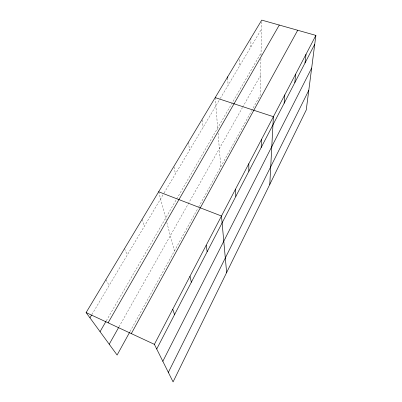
<?xml version="1.0" encoding="UTF-8"?>
<svg xmlns="http://www.w3.org/2000/svg" width="402" height="402" viewBox="0 0 402 402"><rect width="100%" height="100%" fill="white"/><g stroke="black" fill="none" stroke-linecap="round" stroke-linejoin="round"><path stroke-width="0.3" stroke-dasharray="2.01 1.51" d="M260.933 58.541L260.164 95.249L252.089 109.917M260.998 55.426L261.722 20.693M130.082 331.479L198 208.141M198.593 207.065L251.788 110.465M118.982 326.886L242.331 107.786M242.637 107.244L260.581 75.37M106.284 320.876L261.049 52.928M91.862 314.585L163.73 193.618M164.046 193.086L219.934 99.018M220.251 98.49L261.551 28.969M105.887 279.641L109.158 285.475M124.504 248.637L127.273 254.979M142.067 219.397L144.383 226.185M158.649 191.774L166.142 219.904M166.785 222.331L174.413 250.979M174.016 166.966L175.448 173.89M188.362 142.293L189.593 150.087M202.186 120.017L203.05 127.439M215.196 97.611L217.814 129.926M218.065 133.042L220.793 166.745M227.718 78.063L228.08 85.304M239.597 59.521L239.743 65.672M250.888 38.165L250.888 46.913"/><path stroke-width="0.6" d="M261.205 147.489L261.411 139.615M269.777 184.448L273.395 116.691L215.196 97.611M284.154 103.224L284.792 94.882M294.827 82.641L295.651 74.109M305.012 62.993L306.002 54.305M315.887 35.396L306.249 109.972L173.081 381.9L154.393 344.348L86.113 312.58L261.737 20.1L315.887 35.396L154.393 344.348M168.348 372.388L308.791 90.299M162.83 361.297L311.666 68.044M156.715 349.011L314.746 44.225M131.318 333.61L297.706 30.261M129.781 332.027L117.113 355.036L86.113 312.58M109.218 344.223L118.675 327.429M108.108 322.811L279.295 25.06M100.053 331.665L105.972 321.414M89.942 317.821L91.54 315.123M158.649 191.774L221.477 216.01L226.638 272.536M172.739 309.254L174.558 314.595M189.97 276.29L191.347 282.219M206.186 245.265L207.171 251.707M227.658 76.857L227.718 78.063M235.507 189.171L235.828 196.432M248.798 163.74L248.843 171.332"/></g></svg>
